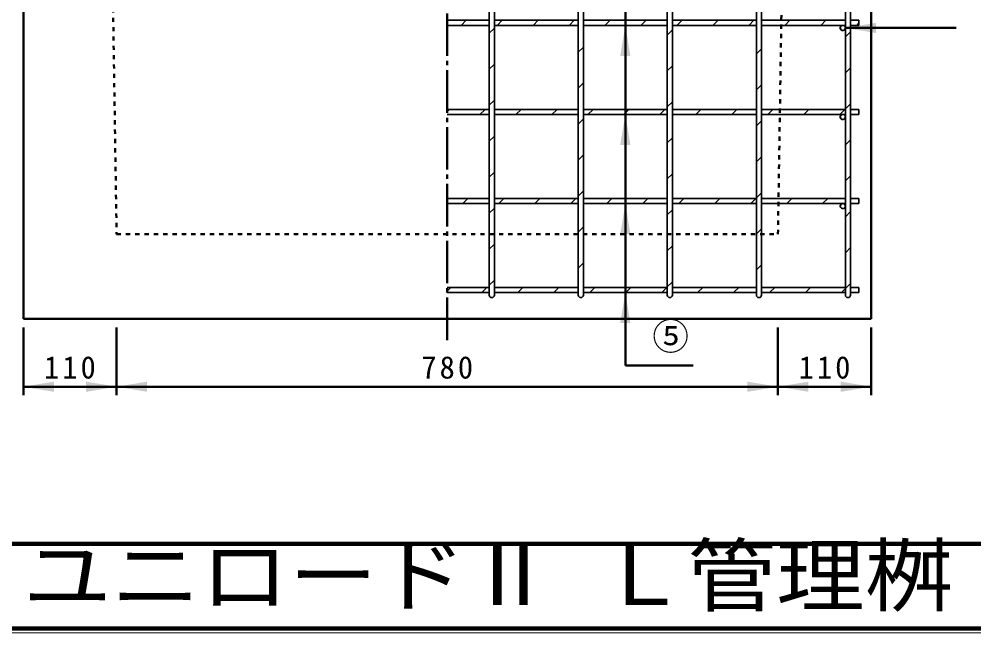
# Model space of a CAD drawing. Units: millimetres, scale not verified. Extents: x 100 to 4105, y 100 to 2870.
# Drawn here: x 2009 to 3135, y 100 to 824 of the extents above; entities that cross this region are included whole.
import ezdxf
from ezdxf.enums import TextEntityAlignment as Align

# ---------------------------------------------------------------- set-up
doc = ezdxf.new("R2010")
doc.units = ezdxf.units.MM
doc.header["$LTSCALE"] = 5
doc.linetypes.add('USER1', pattern=[2.2, 1, -1.2])
doc.linetypes.add('USER2', pattern=[13.4, 10, -1.2, 1, -1.2])
doc.layers.add('V-nasSTD', color=7, linetype='Continuous', lineweight=35)
doc.styles.add('ＭＳ ゴシック', font='')
doc.styles.get('ＭＳ ゴシック').set_extended_font_data('MS Gothic')

msp = doc.modelspace()

# ---------------------------------------------------------------- hatches: boundary and pattern name
at = {"layer": 'V-nasSTD'}
for points in [[(2718.106, 780.244), (2724.106, 816.244), (2730.106, 780.244)], [(3019.606, 819.244), (2983.606, 813.244), (3019.606, 807.244)], [(2718.106, 675.244), (2724.106, 711.244), (2730.106, 675.244)], [(2718.106, 570.244), (2724.106, 606.244), (2730.106, 570.244)], [(2718.106, 465.244), (2724.106, 501.244), (2730.106, 465.244)], [(2050.106, 396.244), (2014.106, 390.244), (2050.106, 384.244)], [(2088.106, 384.244), (2124.106, 390.244), (2088.106, 396.244)], [(2160.106, 396.244), (2124.106, 390.244), (2160.106, 384.244)], [(2868.106, 384.244), (2904.106, 390.244), (2868.106, 396.244)], [(2940.106, 396.244), (2904.106, 390.244), (2940.106, 384.244)], [(2978.106, 384.244), (3014.106, 390.244), (2978.106, 396.244)]]:
    msp.add_hatch(color=256, dxfattribs=at).paths.add_polyline_path(points)

# ---------------------------------------------------------------- linework, layer by layer
at = {"layer": 'V-nasSTD', "linetype": 'USER2', "lineweight": 50}
msp.add_line((2514.106, 445.244), (2514.106, 1411.244), dxfattribs=at)
at = {"layer": 'V-nasSTD', "lineweight": 50}
for p, q in [((2014.106, 1210.244), (2014.106, 470.244)), ((3014.106, 1210.244), (3014.106, 470.244)), ((2724.106, 415.244), (2724.106, 1176.244)), ((2983.606, 813.244), (3114.106, 813.244)), ((2014.106, 470.244), (3014.106, 470.244)), ((2014.106, 460.244), (2014.106, 380.244)), ((2124.106, 460.244), (2124.106, 380.244)), ((2904.106, 460.244), (2904.106, 380.244)), ((3014.106, 460.244), (3014.106, 380.244)), ((2724.106, 415.244), (2804.106, 415.244)), ((2014.106, 390.244), (2124.106, 390.244)), ((2124.106, 390.244), (2904.106, 390.244)), ((2904.106, 390.244), (3014.106, 390.244))]:
    msp.add_line(p, q, dxfattribs=at)
at = {"layer": 'V-nasSTD', "linetype": 'USER1', "lineweight": 50}
for p, q in [((2114.106, 1210.244), (2124.106, 570.244)), ((2904.106, 570.244), (2914.106, 1210.244)), ((2124.106, 570.244), (2904.106, 570.244))]:
    msp.add_line(p, q, dxfattribs=at)
at = {"layer": 'V-nasSTD'}
for p, q in [((2563.606, 1188.244), (2563.606, 498.244)), ((2569.606, 1188.244), (2569.606, 498.244)), ((2668.606, 1188.244), (2668.606, 498.244)), ((2674.606, 1188.244), (2674.606, 498.244)), ((2773.606, 1188.244), (2773.606, 498.244)), ((2779.606, 1188.244), (2779.606, 498.244)), ((2878.606, 1188.244), (2878.606, 498.244)), ((2884.606, 1188.244), (2884.606, 498.244)), ((2983.606, 1188.244), (2983.606, 498.244)), ((2989.606, 1188.244), (2989.606, 498.244)), ((2563.606, 822.244), (2563.606, 926.244)), ((2569.606, 822.244), (2569.606, 926.244)), ((2668.606, 926.244), (2668.606, 822.244)), ((2674.606, 822.244), (2674.606, 926.244)), ((2773.606, 926.244), (2773.606, 822.244)), ((2779.606, 822.244), (2779.606, 926.244)), ((2878.606, 926.244), (2878.606, 822.244)), ((2884.606, 822.244), (2884.606, 926.244)), ((2983.606, 864.469), (2983.606, 822.244)), ((2989.606, 865.605), (2989.606, 822.244)), ((2563.606, 822.244), (2514.106, 822.244)), ((2514.106, 822.244), (2563.606, 822.244)), ((2514.106, 822.244), (2563.606, 822.244)), ((2530.407, 816.244), (2536.407, 822.244)), ((2668.606, 822.244), (2569.606, 822.244)), ((2668.606, 822.244), (2569.606, 822.244)), ((2668.606, 822.244), (2569.606, 822.244)), ((2572.833, 816.244), (2578.833, 822.244)), ((2615.26, 816.244), (2621.26, 822.244)), ((2657.686, 816.244), (2663.686, 822.244)), ((2773.606, 822.244), (2674.606, 822.244)), ((2773.606, 822.244), (2674.606, 822.244)), ((2773.606, 822.244), (2674.606, 822.244)), ((2700.113, 816.244), (2706.113, 822.244)), ((2742.539, 816.244), (2748.539, 822.244)), ((2878.606, 822.244), (2779.606, 822.244)), ((2878.606, 822.244), (2779.606, 822.244)), ((2878.606, 822.244), (2779.606, 822.244)), ((2784.965, 816.244), (2790.965, 822.244)), ((2827.392, 816.244), (2833.392, 822.244)), ((2869.818, 816.244), (2875.818, 822.244)), ((2983.606, 822.244), (2884.606, 822.244)), ((2908.043, 822.244), (2884.606, 822.244)), ((2908.043, 822.244), (2884.606, 822.244)), ((2983.606, 822.244), (2908.043, 822.244)), ((2983.606, 822.244), (2908.043, 822.244)), ((2912.245, 816.244), (2918.245, 822.244)), ((2954.671, 816.244), (2960.671, 822.244)), ((2989.606, 822.244), (2999.606, 822.244)), ((2989.606, 822.244), (2999.606, 822.244)), ((2989.606, 822.244), (2999.606, 822.244)), ((2999.606, 822.244), (2999.606, 816.244)), ((2999.606, 822.244), (2999.606, 816.244)), ((2999.606, 822.244), (2999.606, 816.244)), ((2563.606, 816.244), (2514.106, 816.244)), ((2563.606, 816.244), (2514.106, 816.244)), ((2563.606, 816.244), (2514.106, 816.244)), ((2563.606, 717.244), (2563.606, 816.244)), ((2563.606, 807.017), (2569.606, 813.017)), ((2668.606, 816.244), (2569.606, 816.244)), ((2569.606, 816.244), (2668.606, 816.244)), ((2569.606, 717.244), (2569.606, 816.244)), ((2569.606, 816.244), (2668.606, 816.244)), ((2668.606, 816.244), (2668.606, 717.244)), ((2773.606, 816.244), (2674.606, 816.244)), ((2674.606, 816.244), (2773.606, 816.244)), ((2674.606, 717.244), (2674.606, 816.244)), ((2674.606, 816.244), (2773.606, 816.244)), ((2773.606, 816.244), (2773.606, 717.244)), ((2773.606, 804.885), (2779.606, 810.885)), ((2878.606, 816.244), (2779.606, 816.244)), ((2779.606, 816.244), (2846.52, 816.244)), ((2779.606, 717.244), (2779.606, 816.244)), ((2779.606, 816.244), (2846.52, 816.244)), ((2846.52, 816.244), (2878.606, 816.244)), ((2846.52, 816.244), (2878.606, 816.244)), ((2878.606, 816.244), (2878.606, 717.244)), ((2983.606, 816.244), (2884.606, 816.244)), ((2884.606, 816.244), (2907.949, 816.244)), ((2884.606, 717.244), (2884.606, 816.244)), ((2884.606, 816.244), (2907.949, 816.244)), ((2907.949, 816.244), (2980.606, 816.244)), ((2907.949, 816.244), (2980.606, 816.244)), ((2980.606, 816.244), (2983.606, 816.244)), ((2983.606, 816.244), (2983.606, 813.244)), ((2983.606, 813.244), (2983.606, 717.244)), ((2983.606, 813.244), (2983.606, 717.244)), ((2989.606, 816.244), (2999.606, 816.244)), ((2999.606, 816.244), (2989.606, 816.244)), ((2989.606, 816.244), (2989.606, 717.244)), ((2999.606, 816.244), (2989.606, 816.244)), ((2989.606, 816.244), (2989.606, 717.244)), ((2997.097, 816.244), (2999.606, 818.753)), ((2983.606, 802.753), (2989.606, 808.753)), ((2668.606, 784.737), (2674.606, 790.737)), ((2878.606, 782.605), (2884.606, 788.605)), ((2563.606, 764.59), (2569.606, 770.59)), ((2773.606, 762.458), (2779.606, 768.458)), ((2983.606, 760.326), (2989.606, 766.326)), ((2668.606, 742.311), (2674.606, 748.311)), ((2878.606, 740.179), (2884.606, 746.179)), ((2563.606, 722.164), (2569.606, 728.164)), ((2773.606, 720.032), (2779.606, 726.032)), ((2983.606, 717.9), (2989.606, 723.9)), ((2563.606, 717.244), (2514.106, 717.244)), ((2514.106, 715.09), (2516.26, 717.244)), ((2514.106, 717.244), (2563.606, 717.244)), ((2563.606, 711.244), (2514.106, 711.244)), ((2563.606, 711.244), (2514.106, 711.244)), ((2552.686, 711.244), (2558.686, 717.244)), ((2563.606, 612.244), (2563.606, 711.244)), ((2668.606, 717.244), (2569.606, 717.244)), ((2668.606, 717.244), (2569.606, 717.244)), ((2668.606, 711.244), (2569.606, 711.244)), ((2569.606, 612.244), (2569.606, 711.244)), ((2569.606, 711.244), (2668.606, 711.244)), ((2595.113, 711.244), (2601.113, 717.244)), ((2637.539, 711.244), (2643.539, 717.244)), ((2668.606, 711.244), (2668.606, 612.244)), ((2773.606, 717.244), (2674.606, 717.244)), ((2773.606, 717.244), (2674.606, 717.244)), ((2773.606, 711.244), (2674.606, 711.244)), ((2674.606, 612.244), (2674.606, 711.244)), ((2674.606, 711.244), (2773.606, 711.244)), ((2679.965, 711.244), (2685.965, 717.244)), ((2722.392, 711.244), (2728.392, 717.244)), ((2764.818, 711.244), (2770.818, 717.244)), ((2773.606, 711.244), (2773.606, 612.244)), ((2878.606, 717.244), (2779.606, 717.244)), ((2878.606, 717.244), (2779.606, 717.244)), ((2878.606, 711.244), (2779.606, 711.244)), ((2779.606, 612.244), (2779.606, 711.244)), ((2779.606, 711.244), (2878.606, 711.244)), ((2807.245, 711.244), (2813.245, 717.244)), ((2849.671, 711.244), (2855.671, 717.244)), ((2878.606, 711.244), (2878.606, 612.244)), ((2983.606, 717.244), (2884.606, 717.244)), ((2906.402, 717.244), (2884.606, 717.244)), ((2983.606, 711.244), (2884.606, 711.244)), ((2884.606, 612.244), (2884.606, 711.244)), ((2884.606, 711.244), (2906.309, 711.244)), ((2892.097, 711.244), (2898.097, 717.244)), ((2906.309, 711.244), (2980.606, 711.244)), ((2983.606, 717.244), (2906.402, 717.244)), ((2934.524, 711.244), (2940.524, 717.244)), ((2976.95, 711.244), (2982.95, 717.244)), ((2980.606, 711.244), (2983.606, 711.244)), ((2983.606, 711.244), (2983.606, 708.244)), ((2989.606, 717.244), (2999.606, 717.244)), ((2989.606, 717.244), (2999.606, 717.244)), ((2989.606, 711.244), (2999.606, 711.244)), ((2999.606, 711.244), (2989.606, 711.244)), ((2989.606, 711.244), (2989.606, 612.244)), ((2999.606, 717.244), (2999.606, 711.244)), ((2999.606, 717.244), (2999.606, 711.244)), ((2668.606, 699.885), (2674.606, 705.885)), ((2878.606, 697.753), (2884.606, 703.753)), ((2983.606, 708.244), (2983.606, 612.244)), ((2563.606, 679.737), (2569.606, 685.737)), ((2773.606, 677.605), (2779.606, 683.605)), ((2983.606, 675.473), (2989.606, 681.473)), ((2668.606, 657.458), (2674.606, 663.458)), ((2878.606, 655.326), (2884.606, 661.326)), ((2563.606, 637.311), (2569.606, 643.311)), ((2773.606, 635.179), (2779.606, 641.179)), ((2983.606, 633.047), (2989.606, 639.047)), ((2668.606, 615.032), (2674.606, 621.032)), ((2563.606, 612.244), (2514.106, 612.244)), ((2514.106, 612.244), (2563.606, 612.244)), ((2514.106, 612.244), (2563.606, 612.244)), ((2532.539, 606.244), (2538.539, 612.244)), ((2668.606, 612.244), (2569.606, 612.244)), ((2668.606, 612.244), (2569.606, 612.244)), ((2668.606, 612.244), (2569.606, 612.244)), ((2574.965, 606.244), (2580.965, 612.244)), ((2617.392, 606.244), (2623.392, 612.244)), ((2659.818, 606.244), (2665.818, 612.244)), ((2773.606, 612.244), (2674.606, 612.244)), ((2773.606, 612.244), (2674.606, 612.244)), ((2773.606, 612.244), (2674.606, 612.244)), ((2702.245, 606.244), (2708.245, 612.244)), ((2744.671, 606.244), (2750.671, 612.244)), ((2878.606, 612.244), (2779.606, 612.244)), ((2878.606, 612.244), (2779.606, 612.244)), ((2878.606, 612.244), (2779.606, 612.244)), ((2787.097, 606.244), (2793.097, 612.244)), ((2829.524, 606.244), (2835.524, 612.244)), ((2871.95, 606.244), (2877.95, 612.244)), ((2878.606, 612.9), (2884.606, 618.9)), ((2983.606, 612.244), (2884.606, 612.244)), ((2904.762, 612.244), (2884.606, 612.244)), ((2904.762, 612.244), (2884.606, 612.244)), ((2983.606, 612.244), (2904.762, 612.244)), ((2983.606, 612.244), (2904.762, 612.244)), ((2914.377, 606.244), (2920.377, 612.244)), ((2956.803, 606.244), (2962.803, 612.244)), ((2989.606, 612.244), (2999.606, 612.244)), ((2989.606, 612.244), (2999.606, 612.244)), ((2989.606, 612.244), (2999.606, 612.244)), ((2999.606, 612.244), (2999.606, 606.244)), ((2999.606, 612.244), (2999.606, 606.244)), ((2999.606, 612.244), (2999.606, 606.244)), ((2563.606, 606.244), (2514.106, 606.244)), ((2563.606, 606.244), (2514.106, 606.244)), ((2563.606, 606.244), (2514.106, 606.244)), ((2563.606, 570.244), (2563.606, 606.244)), ((2563.606, 594.885), (2569.606, 600.885)), ((2668.606, 606.244), (2569.606, 606.244)), ((2569.606, 606.244), (2668.606, 606.244)), ((2569.606, 570.244), (2569.606, 606.244)), ((2569.606, 606.244), (2668.606, 606.244)), ((2668.606, 606.244), (2668.606, 570.244)), ((2773.606, 606.244), (2674.606, 606.244)), ((2674.606, 606.244), (2773.606, 606.244)), ((2674.606, 570.244), (2674.606, 606.244)), ((2674.606, 606.244), (2773.606, 606.244)), ((2773.606, 606.244), (2773.606, 570.244)), ((2773.606, 592.753), (2779.606, 598.753)), ((2878.606, 606.244), (2779.606, 606.244)), ((2779.606, 606.244), (2878.606, 606.244)), ((2779.606, 570.244), (2779.606, 606.244)), ((2779.606, 606.244), (2878.606, 606.244)), ((2878.606, 606.244), (2878.606, 570.244)), ((2983.606, 606.244), (2884.606, 606.244)), ((2884.606, 606.244), (2904.668, 606.244)), ((2884.606, 570.244), (2884.606, 606.244)), ((2884.606, 606.244), (2904.668, 606.244)), ((2904.668, 606.244), (2980.606, 606.244)), ((2904.668, 606.244), (2980.606, 606.244)), ((2980.606, 606.244), (2983.606, 606.244)), ((2980.606, 606.244), (2983.606, 606.244)), ((2983.606, 606.244), (2983.606, 603.244)), ((2983.606, 603.244), (2983.606, 507.244)), ((2989.606, 606.244), (2999.606, 606.244)), ((2999.606, 606.244), (2989.606, 606.244)), ((2999.606, 606.244), (2989.606, 606.244)), ((2989.606, 606.244), (2989.606, 507.244)), ((2999.229, 606.244), (2999.606, 606.621)), ((2983.606, 590.621), (2989.606, 596.621)), ((2668.606, 572.605), (2674.606, 578.605)), ((2878.606, 570.473), (2884.606, 576.473)), ((2563.606, 507.244), (2563.606, 570.244)), ((2569.606, 507.244), (2569.606, 570.244)), ((2668.606, 570.244), (2668.606, 507.244)), ((2674.606, 507.244), (2674.606, 570.244)), ((2773.606, 570.244), (2773.606, 507.244)), ((2773.606, 570.244), (2773.606, 507.244)), ((2779.606, 507.244), (2779.606, 570.244)), ((2779.606, 507.244), (2779.606, 570.244)), ((2878.606, 570.244), (2878.606, 507.244)), ((2878.606, 570.244), (2878.606, 507.244)), ((2884.606, 507.244), (2884.606, 570.244)), ((2884.606, 507.244), (2884.606, 570.244)), ((2563.606, 552.458), (2569.606, 558.458)), ((2773.606, 550.326), (2779.606, 556.326)), ((2983.606, 548.194), (2989.606, 554.194)), ((2668.606, 530.179), (2674.606, 536.179)), ((2878.606, 528.047), (2884.606, 534.047)), ((2563.606, 507.244), (2514.106, 507.244)), ((2514.106, 507.244), (2563.606, 507.244)), ((2514.106, 502.958), (2518.392, 507.244)), ((2514.106, 507.244), (2563.606, 507.244)), ((2554.818, 501.244), (2560.818, 507.244)), ((2563.606, 510.032), (2569.606, 516.032)), ((2668.606, 507.244), (2569.606, 507.244)), ((2668.606, 507.244), (2569.606, 507.244)), ((2668.606, 507.244), (2569.606, 507.244)), ((2597.245, 501.244), (2603.245, 507.244)), ((2639.671, 501.244), (2645.671, 507.244)), ((2773.606, 507.244), (2674.606, 507.244)), ((2773.606, 507.244), (2674.606, 507.244)), ((2773.606, 507.244), (2674.606, 507.244)), ((2682.097, 501.244), (2688.097, 507.244)), ((2724.524, 501.244), (2730.524, 507.244)), ((2766.95, 501.244), (2772.95, 507.244)), ((2773.606, 507.9), (2779.606, 513.9)), ((2878.606, 507.244), (2779.606, 507.244)), ((2846.52, 507.244), (2779.606, 507.244)), ((2846.52, 507.244), (2779.606, 507.244)), ((2809.377, 501.244), (2815.377, 507.244)), ((2878.606, 507.244), (2846.52, 507.244)), ((2851.803, 501.244), (2857.803, 507.244)), ((2983.606, 507.244), (2884.606, 507.244)), ((2983.606, 507.244), (2884.606, 507.244)), ((2983.606, 507.244), (2884.606, 507.244)), ((2894.229, 501.244), (2900.229, 507.244)), ((2936.656, 501.244), (2942.656, 507.244)), ((2979.082, 501.244), (2989.606, 511.768)), ((2989.606, 507.244), (2999.606, 507.244)), ((2989.606, 507.244), (2999.606, 507.244)), ((2989.606, 507.244), (2999.606, 507.244)), ((2999.606, 507.244), (2999.606, 501.244)), ((2999.606, 507.244), (2999.606, 501.244)), ((2999.606, 507.244), (2999.606, 501.244)), ((2563.606, 501.244), (2514.106, 501.244)), ((2563.606, 501.244), (2514.106, 501.244)), ((2563.606, 501.244), (2514.106, 501.244)), ((2563.606, 498.244), (2563.606, 501.244)), ((2563.606, 498.244), (2563.606, 501.244)), ((2668.606, 501.244), (2569.606, 501.244)), ((2668.606, 501.244), (2569.606, 501.244)), ((2569.606, 501.244), (2569.606, 498.244)), ((2668.606, 501.244), (2569.606, 501.244)), ((2569.606, 501.244), (2569.606, 498.244)), ((2668.606, 498.244), (2668.606, 501.244)), ((2668.606, 498.244), (2668.606, 501.244)), ((2773.606, 501.244), (2674.606, 501.244)), ((2773.606, 501.244), (2674.606, 501.244)), ((2674.606, 501.244), (2674.606, 498.244)), ((2773.606, 501.244), (2674.606, 501.244)), ((2674.606, 501.244), (2674.606, 498.244)), ((2773.606, 498.244), (2773.606, 501.244)), ((2773.606, 498.244), (2773.606, 501.244)), ((2878.606, 501.244), (2779.606, 501.244)), ((2878.606, 501.244), (2779.606, 501.244)), ((2779.606, 501.244), (2779.606, 498.244)), ((2878.606, 501.244), (2779.606, 501.244)), ((2779.606, 501.244), (2779.606, 498.244)), ((2878.606, 498.244), (2878.606, 501.244)), ((2983.606, 501.244), (2884.606, 501.244)), ((2983.606, 501.244), (2884.606, 501.244)), ((2983.606, 501.244), (2884.606, 501.244)), ((2884.606, 501.244), (2884.606, 498.244)), ((2983.606, 498.244), (2983.606, 501.244)), ((2989.606, 501.244), (2999.606, 501.244)), ((2999.606, 501.244), (2989.606, 501.244)), ((2999.606, 501.244), (2989.606, 501.244)), ((2989.606, 501.244), (2989.606, 498.244))]:
    msp.add_line(p, q, dxfattribs=at)
at = {"layer": 'V-nasSTD', "lineweight": 100}
for p, q in [((105, 205), (4100, 205)), ((105, 105), (4100, 105))]:
    msp.add_line(p, q, dxfattribs=at)
at = {"layer": 'V-nasSTD', "lineweight": 13}
msp.add_lwpolyline([(100, 100), (100, 2870), (4105, 2870), (4105, 100)], close=True, dxfattribs=at)
at = {"layer": 'V-nasSTD'}
for centre in [(2980.606, 813.244), (2980.606, 708.244), (2980.606, 603.244)]:
    msp.add_circle(centre, 3, dxfattribs=at)
for centre, start, end in [((2980.606, 813.244), 90, 225), ((2980.606, 813.244), 90, 225), ((2980.606, 813.244), 225, 0), ((2980.606, 813.244), 225, 0), ((2980.606, 813.244), 0, 90), ((2980.606, 708.244), 90, 225), ((2980.606, 708.244), 90, 225), ((2980.606, 708.244), 0, 90), ((2980.606, 708.244), 0, 90), ((2980.606, 708.244), 225, 0), ((2980.606, 708.244), 225, 0), ((2980.606, 603.244), 90, 225), ((2980.606, 603.244), 90, 225), ((2980.606, 603.244), 225, 0), ((2980.606, 603.244), 225, 0), ((2980.606, 603.244), 0, 90), ((2980.606, 603.244), 0, 90), ((2566.606, 498.244), 180, 0), ((2566.606, 498.244), 180, 0), ((2566.606, 498.244), 180, 0), ((2671.606, 498.244), 180, 0), ((2671.606, 498.244), 180, 0), ((2671.606, 498.244), 180, 0), ((2776.606, 498.244), 180, 0), ((2776.606, 498.244), 180, 0), ((2776.606, 498.244), 180, 0), ((2881.606, 498.244), 180, 0), ((2881.606, 498.244), 180, 0), ((2881.606, 498.244), 180, 0), ((2986.606, 498.244), 180, 0), ((2986.606, 498.244), 180, 0), ((2986.606, 498.244), 180, 0)]:
    msp.add_arc(centre, 3, start, end, dxfattribs=at)

# ---------------------------------------------------------------- texts
at = {"layer": 'V-nasSTD', "style": 'ＭＳ ゴシック'}
msp.add_text('⑤', height=31.67, dxfattribs=at).set_placement((2755.906, 465.444), align=Align.TOP_LEFT)
at = {"layer": 'V-nasSTD', "style": 'ＭＳ ゴシック', "width": 1.1}
msp.add_text('ユニロードⅡ Ｌ管理桝', height=69.65, dxfattribs=at).set_placement((2013.75, 202.47), align=Align.TOP_LEFT)
at = {"layer": 'V-nasSTD', "char_height": 26.39, "attachment_point": 1, "style": 'ＭＳ ゴシック'}
for s, insert in [('\\T1.2;110', (2038.506, 426.244)), ('\\T1.2;780', (2483.506, 426.244)), ('\\T1.2;110', (2928.506, 426.244))]:
    msp.add_mtext(s, dxfattribs=dict(at, insert=insert))

doc.saveas('drawing.dxf')
